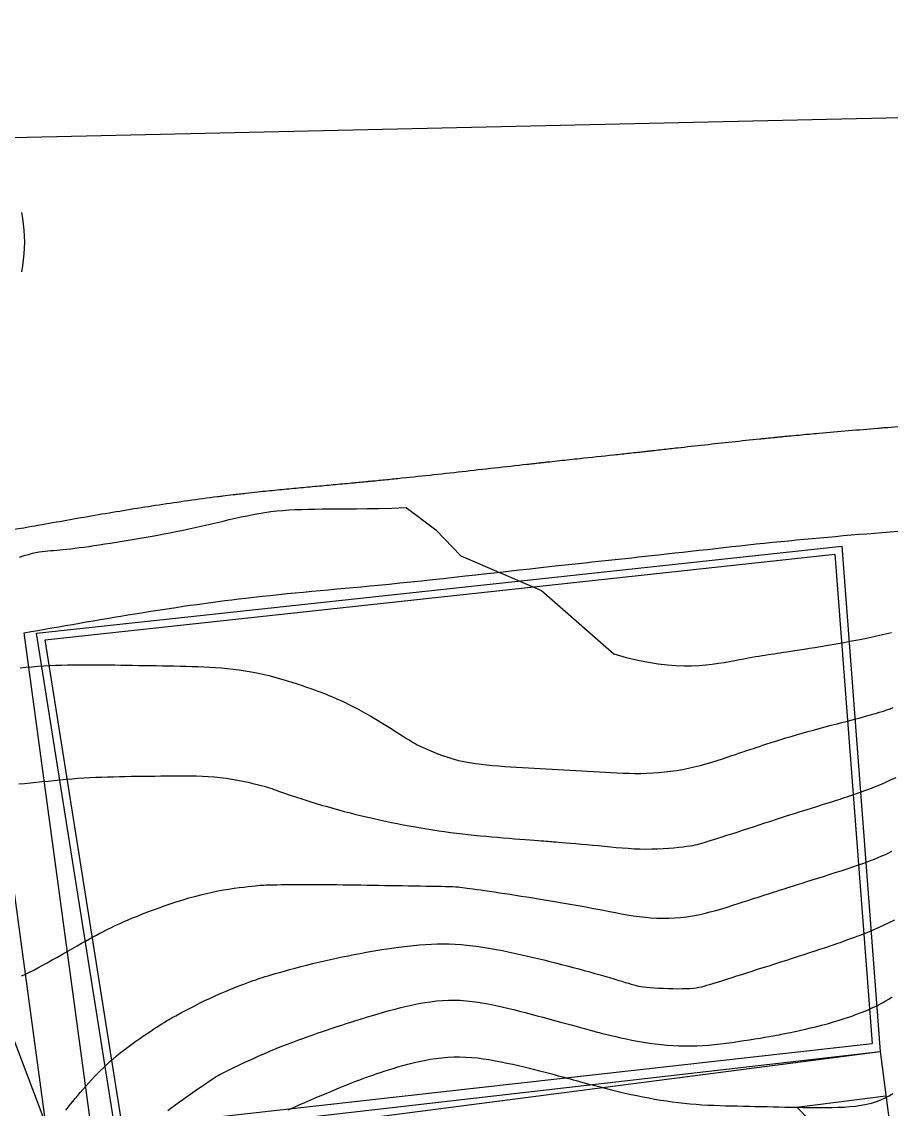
# Model space of a CAD drawing. Header units: millimetres. Extents: x 2899851 to 5794060, y -1331222 to -659598.
# Drawn here: x 3291428 to 3408285, y -829151 to -683076 of the extents above; entities that cross this region are included whole.
import ezdxf

# ---------------------------------------------------------------- set-up
doc = ezdxf.new("R2010")
doc.units = ezdxf.units.MM
doc.layers.add('b_COLUMN', color=7, linetype='Continuous', lineweight=25)
doc.layers.add('PDF_contours', color=7, linetype='Continuous')
doc.layers.add('ref', color=10, linetype='Continuous')

msp = doc.modelspace()

# ---------------------------------------------------------------- linework, layer by layer
at = {"layer": 'b_COLUMN', "color": 5, "lineweight": 30}
for p, q in [((3293418, -765210), (3401631, -753500)), ((3401631, -753500), (3406802, -821377)), ((3304196, -833147), (3293418, -765210))]:
    msp.add_line(p, q, dxfattribs=at)
at = {"layer": 'b_COLUMN', "color": 2, "lineweight": 30, "true_color": 0xf1eb1f}
for p, q in [((3294570, -766091), (3400713, -754605)), ((3400713, -754605), (3405718, -820323)), ((3304961, -831589), (3294570, -766091))]:
    msp.add_line(p, q, dxfattribs=at)
at = {"layer": 'b_COLUMN', "color": 5, "lineweight": 30, "extrusion": (0, 0, -1)}
msp.add_lwpolyline([(-3194767, -1144420), (-3301186, -946244, -0.1352526), (-3302938, -938470), (-3304124, -833155), (-3406802, -821377), (-3408539, -834765), (-3549096, -816526), (-3568312, -943959), (-3707479, -928134), (-3700907, -1056330), (-3467321, -1072490), (-3334100, -1190678), (-3196365, -1201619)], format="xyb", dxfattribs=at)
at = {"layer": 'b_COLUMN', "color": 251, "lineweight": 30, "true_color": 0x636466, "extrusion": (0, 0, -1)}
for points in [[(-3305848, -872970), (-3306608, -834379), (-3406802, -821377)], [(-3395580, -828884), (-3407574, -827327)]]:
    msp.add_lwpolyline(points, dxfattribs=at)
at = {"layer": 'PDF_contours', "color": 67, "lineweight": 25, "true_color": 0x72732f}
msp.add_lwpolyline([(3291421, -716650), (3291563, -715856), (3291675, -715061), (3291756, -714266), (3291806, -713470), (3291824, -712674), (3291810, -711878), (3291764, -711081), (3291684, -710284), (3291572, -709487), (3291426, -708690)], dxfattribs=at)
at = {"layer": 'PDF_contours', "color": 242, "lineweight": 25, "true_color": 0xcc2026}
msp.add_lwpolyline([(3291111, -754977), (3291747, -754781), (3292333, -754614), (3292861, -754479), (3293338, -754372), (3293775, -754290), (3294182, -754228), (3294570, -754180), (3294948, -754142), (3295326, -754111), (3295716, -754080), (3296126, -754046), (3296559, -754007), (3297018, -753963), (3297505, -753913), (3298022, -753856), (3298572, -753791), (3299156, -753718), (3299778, -753635), (3300437, -753542), (3301131, -753440), (3301855, -753330), (3302603, -753214), (3303371, -753092), (3304153, -752965), (3304945, -752835), (3305743, -752704), (3306541, -752571), (3307339, -752437), (3308137, -752300), (3308935, -752161), (3309733, -752018), (3310531, -751870), (3311329, -751718), (3312128, -751561), (3312926, -751397), (3313725, -751228), (3314523, -751054), (3315322, -750876), (3316120, -750695), (3316919, -750512), (3317718, -750327), (3318516, -750142), (3319315, -749957), (3320114, -749774), (3320912, -749597), (3321711, -749427), (3322509, -749267), (3323307, -749121), (3324105, -748989), (3324903, -748876), (3325702, -748783), (3326506, -748707), (3327323, -748648), (3328158, -748603), (3329018, -748570), (3329909, -748547), (3330838, -748531), (3331809, -748520), (3332833, -748512), (3333927, -748505), (3335111, -748497), (3336405, -748484), (3337830, -748464), (3339406, -748435), (3341152, -748395), (3343090, -748341), (3347100, -751330), (3350456, -754801), (3361259, -759459), (3371015, -767975), (3372676, -768449), (3374214, -768827), (3375640, -769117), (3376964, -769329), (3378197, -769472), (3379350, -769555), (3380432, -769586), (3381454, -769574), (3382425, -769529), (3383348, -769455), (3384222, -769359), (3385048, -769247), (3385827, -769124), (3386559, -768995), (3387244, -768867), (3387884, -768745), (3388479, -768633), (3389033, -768532), (3389551, -768440), (3390036, -768356), (3390495, -768279), (3390931, -768208), (3391349, -768142), (3391753, -768079), (3392149, -768019), (3392544, -767960), (3392945, -767900), (3393361, -767838), (3393800, -767773), (3394269, -767702), (3394777, -767625), (3395332, -767540), (3395938, -767446), (3396592, -767343), (3397287, -767232), (3398016, -767114), (3398772, -766989), (3399548, -766859), (3400338, -766724), (3401135, -766585), (3401933, -766442), (3402732, -766295), (3403530, -766143), (3404328, -765987), (3405127, -765824), (3405925, -765655), (3406724, -765479), (3407522, -765296), (3408320, -765104)], dxfattribs=at)
at = {"layer": 'PDF_contours', "color": 175, "lineweight": 25, "true_color": 0x4553a5}
msp.add_lwpolyline([(3291195, -769872), (3291992, -769782), (3292789, -769703), (3293587, -769638), (3294384, -769584), (3295181, -769541), (3295977, -769508), (3296774, -769484), (3297571, -769467), (3298367, -769456), (3299164, -769450), (3299960, -769447), (3300756, -769449), (3301553, -769453), (3302349, -769459), (3303145, -769468), (3303942, -769478), (3304738, -769489), (3305534, -769501), (3306330, -769513), (3307126, -769526), (3307923, -769539), (3308719, -769552), (3309515, -769566), (3310311, -769580), (3311107, -769595), (3311904, -769609), (3312700, -769625), (3313496, -769642), (3314292, -769663), (3315088, -769690), (3315884, -769722), (3316680, -769764), (3317476, -769815), (3318271, -769877), (3319067, -769952), (3319862, -770041), (3320657, -770144), (3321452, -770263), (3322247, -770397), (3323041, -770547), (3323836, -770715), (3324630, -770900), (3325422, -771103), (3326206, -771319), (3326974, -771545), (3327716, -771774), (3328426, -772002), (3329094, -772225), (3329713, -772436), (3330274, -772633), (3330773, -772810), (3331218, -772972), (3331622, -773123), (3331997, -773267), (3332355, -773410), (3332709, -773556), (3333071, -773710), (3333453, -773877), (3333865, -774060), (3334310, -774262), (3334787, -774485), (3335297, -774731), (3335840, -775002), (3336415, -775299), (3337024, -775625), (3337665, -775981), (3338337, -776367), (3339028, -776775), (3339721, -777194), (3340404, -777612), (3341060, -778020), (3341675, -778406), (3342234, -778759), (3342722, -779070), (3343131, -779330), (3343474, -779547), (3343771, -779730), (3344041, -779891), (3344306, -780038), (3344583, -780184), (3344893, -780338), (3345256, -780510), (3345687, -780707), (3346183, -780926), (3346737, -781160), (3347341, -781400), (3347988, -781640), (3348671, -781873), (3349383, -782090), (3350115, -782286), (3350862, -782455), (3351621, -782597), (3352391, -782717), (3353169, -782817), (3353954, -782902), (3354744, -782974), (3355538, -783036), (3356333, -783092), (3357129, -783145), (3357925, -783195), (3358721, -783243), (3359516, -783290), (3360312, -783335), (3361108, -783379), (3361904, -783423), (3362700, -783466), (3363495, -783509), (3364291, -783552), (3365087, -783596), (3365883, -783640), (3366679, -783685), (3367475, -783730), (3368270, -783776), (3369066, -783823), (3369862, -783871), (3370658, -783917), (3371454, -783959), (3372250, -783994), (3373046, -784020), (3373842, -784035), (3374638, -784034), (3375435, -784017), (3376232, -783981), (3377029, -783925), (3377826, -783848), (3378624, -783752), (3379421, -783635), (3380220, -783497), (3381018, -783338), (3381816, -783159), (3382614, -782959), (3383401, -782744), (3384169, -782519), (3384907, -782292), (3385605, -782069), (3386253, -781854), (3386841, -781656), (3387359, -781479), (3387802, -781328), (3388182, -781199), (3388518, -781085), (3388826, -780982), (3389123, -780883), (3389429, -780782), (3389759, -780674), (3390132, -780551), (3390561, -780410), (3391045, -780251), (3391579, -780077), (3392157, -779891), (3392776, -779695), (3393430, -779490), (3394113, -779281), (3394822, -779068), (3395551, -778855), (3396297, -778642), (3397058, -778428), (3397832, -778215), (3398616, -778002), (3399407, -777790), (3400203, -777580), (3401001, -777371), (3401799, -777163), (3402589, -776958), (3403363, -776757), (3404113, -776559), (3404832, -776366), (3405512, -776179), (3406145, -775999), (3406722, -775826), (3407240, -775660), (3407706, -775500), (3408132, -775344), (3408528, -775189)], dxfattribs=at)
at = {"layer": 'PDF_contours', "color": 114, "lineweight": 25, "true_color": 0x129a48}
msp.add_lwpolyline([(3291016, -785443), (3291800, -785375), (3292596, -785302), (3293393, -785225), (3294191, -785146), (3294988, -785065), (3295785, -784985), (3296583, -784907), (3297380, -784832), (3298177, -784763), (3298974, -784701), (3299771, -784648), (3300568, -784602), (3301365, -784563), (3302162, -784530), (3302959, -784503), (3303755, -784480), (3304552, -784461), (3305348, -784445), (3306145, -784431), (3306942, -784419), (3307738, -784409), (3308535, -784400), (3309331, -784392), (3310127, -784385), (3310924, -784379), (3311720, -784373), (3312517, -784368), (3313313, -784366), (3314110, -784370), (3314906, -784383), (3315702, -784408), (3316498, -784448), (3317293, -784507), (3318089, -784586), (3318882, -784687), (3319665, -784807), (3320428, -784942), (3321161, -785085), (3321854, -785234), (3322496, -785381), (3323078, -785523), (3323590, -785656), (3324027, -785774), (3324401, -785882), (3324731, -785984), (3325033, -786083), (3325325, -786184), (3325626, -786291), (3325951, -786408), (3326320, -786541), (3326746, -786691), (3327228, -786857), (3327760, -787038), (3328337, -787230), (3328954, -787432), (3329606, -787642), (3330287, -787856), (3330993, -788072), (3331719, -788290), (3332462, -788506), (3333219, -788721), (3333988, -788933), (3334767, -789142), (3335553, -789347), (3336344, -789547), (3337138, -789742), (3337932, -789930), (3338726, -790111), (3339520, -790286), (3340314, -790456), (3341109, -790620), (3341903, -790778), (3342698, -790932), (3343492, -791081), (3344287, -791225), (3345081, -791364), (3345876, -791498), (3346671, -791626), (3347466, -791748), (3348261, -791864), (3349056, -791972), (3349851, -792074), (3350646, -792169), (3351440, -792256), (3352233, -792338), (3353024, -792414), (3353812, -792486), (3354595, -792555), (3355375, -792621), (3356149, -792684), (3356915, -792747), (3357665, -792807), (3358389, -792865), (3359076, -792919), (3359716, -792969), (3360300, -793015), (3360817, -793055), (3361256, -793089), (3361614, -793117), (3361908, -793140), (3362159, -793160), (3362391, -793178), (3362626, -793196), (3362886, -793217), (3363195, -793242), (3363574, -793273), (3364041, -793311), (3364590, -793356), (3365209, -793408), (3365886, -793466), (3366609, -793528), (3367368, -793596), (3368150, -793668), (3368943, -793743), (3369738, -793821), (3370534, -793899), (3371329, -793974), (3372125, -794043), (3372920, -794102), (3373716, -794150), (3374512, -794183), (3375308, -794197), (3376103, -794192), (3376888, -794169), (3377652, -794131), (3378387, -794081), (3379080, -794023), (3379723, -793959), (3380304, -793894), (3380814, -793830), (3381247, -793768), (3381617, -793708), (3381942, -793647), (3382239, -793580), (3382528, -793505), (3382826, -793420), (3383151, -793320), (3383522, -793203), (3383953, -793067), (3384441, -792912), (3384982, -792740), (3385570, -792553), (3386199, -792353), (3386863, -792140), (3387556, -791917), (3388274, -791684), (3389010, -791445), (3389761, -791200), (3390527, -790949), (3391303, -790695), (3392089, -790439), (3392882, -790181), (3393678, -789924), (3394478, -789667), (3395275, -789413), (3396063, -789164), (3396830, -788923), (3397566, -788693), (3398262, -788476), (3398906, -788275), (3399488, -788094), (3399999, -787935), (3400432, -787799), (3400802, -787682), (3401126, -787579), (3401423, -787483), (3401711, -787388), (3402008, -787289), (3402333, -787180), (3402704, -787056), (3403135, -786910), (3403624, -786742), (3404166, -786552), (3404755, -786339), (3405385, -786103), (3406051, -785843), (3406746, -785560), (3407465, -785252), (3408201, -784922), (3408944, -784574)], dxfattribs=at)
at = {"layer": 'PDF_contours', "color": 52, "lineweight": 25, "true_color": 0xc7c82d}
msp.add_lwpolyline([(3291405, -811242), (3291748, -811092), (3292126, -810918), (3292551, -810712), (3293036, -810465), (3293586, -810173), (3294195, -809842), (3294846, -809480), (3295527, -809098), (3296223, -808703), (3296921, -808306), (3297606, -807916), (3298265, -807541), (3298886, -807189), (3299470, -806861), (3300019, -806554), (3300535, -806269), (3301021, -806002), (3301479, -805754), (3301913, -805521), (3302324, -805304), (3302717, -805100), (3303099, -804905), (3303482, -804716), (3303875, -804527), (3304287, -804336), (3304730, -804137), (3305213, -803927), (3305745, -803701), (3306335, -803457), (3306977, -803196), (3307663, -802924), (3308387, -802644), (3309141, -802360), (3309918, -802075), (3310709, -801794), (3311507, -801521), (3312307, -801260), (3313105, -801010), (3313900, -800774), (3314691, -800553), (3315477, -800346), (3316257, -800156), (3317028, -799982), (3317791, -799826), (3318542, -799689), (3319273, -799569), (3319978, -799465), (3320646, -799375), (3321269, -799299), (3321838, -799235), (3322346, -799182), (3322783, -799138), (3323145, -799103), (3323450, -799074), (3323717, -799052), (3323968, -799034), (3324224, -799021), (3324507, -799010), (3324836, -799001), (3325234, -798993), (3325716, -798985), (3326276, -798976), (3326903, -798969), (3327586, -798962), (3328313, -798957), (3329074, -798953), (3329858, -798951), (3330652, -798952), (3331449, -798955), (3332245, -798961), (3333041, -798969), (3333838, -798979), (3334634, -798990), (3335430, -799002), (3336226, -799015), (3337022, -799028), (3337819, -799041), (3338615, -799054), (3339411, -799067), (3340207, -799080), (3341003, -799093), (3341800, -799106), (3342596, -799118), (3343392, -799131), (3344187, -799143), (3344971, -799155), (3345736, -799167), (3346471, -799179), (3347166, -799192), (3347811, -799206), (3348396, -799220), (3348912, -799236), (3349352, -799253), (3349731, -799272), (3350064, -799294), (3350370, -799321), (3350666, -799352), (3350969, -799390), (3351297, -799434), (3351668, -799486), (3352094, -799547), (3352576, -799617), (3353107, -799693), (3353682, -799777), (3354298, -799868), (3354948, -799964), (3355628, -800065), (3356333, -800172), (3357058, -800282), (3357801, -800396), (3358558, -800514), (3359327, -800634), (3360107, -800758), (3360894, -800884), (3361686, -801012), (3362480, -801143), (3363275, -801275), (3364070, -801409), (3364864, -801546), (3365659, -801685), (3366454, -801827), (3367248, -801972), (3368043, -802121), (3368837, -802273), (3369632, -802430), (3370426, -802587), (3371220, -802741), (3372015, -802889), (3372810, -803028), (3373604, -803154), (3374399, -803263), (3375195, -803353), (3375990, -803419), (3376786, -803462), (3377582, -803480), (3378379, -803472), (3379176, -803437), (3379973, -803375), (3380770, -803284), (3381568, -803165), (3382366, -803016), (3383161, -802842), (3383949, -802647), (3384729, -802437), (3385496, -802216), (3386247, -801988), (3386978, -801758), (3387688, -801532), (3388372, -801312), (3389028, -801102), (3389653, -800901), (3390243, -800711), (3390796, -800532), (3391308, -800367), (3391778, -800215), (3392202, -800078), (3392580, -799956), (3392924, -799845), (3393251, -799740), (3393574, -799636), (3393911, -799529), (3394275, -799413), (3394684, -799285), (3395151, -799138), (3395688, -798970), (3396291, -798782), (3396949, -798576), (3397654, -798355), (3398396, -798121), (3399166, -797877), (3399955, -797626), (3400753, -797369), (3401551, -797109), (3402342, -796848), (3403118, -796587), (3403871, -796329), (3404593, -796075), (3405278, -795826), (3405917, -795584), (3406503, -795351), (3407031, -795128), (3407509, -794913), (3407947, -794702), (3408355, -794493)], dxfattribs=at)
at = {"layer": 'PDF_contours', "color": 9, "lineweight": 25, "true_color": 0xd09cc7}
msp.add_lwpolyline([(3297333, -829262), (3297649, -828863), (3297963, -828477), (3298280, -828094), (3298606, -827705), (3298947, -827305), (3299302, -826893), (3299669, -826473), (3300046, -826048), (3300432, -825621), (3300826, -825193), (3301224, -824769), (3301626, -824352), (3302031, -823942), (3302441, -823540), (3302857, -823144), (3303285, -822752), (3303725, -822363), (3304181, -821975), (3304656, -821587), (3305153, -821197), (3305672, -820804), (3306207, -820413), (3306747, -820027), (3307283, -819653), (3307805, -819294), (3308305, -818956), (3308772, -818644), (3309198, -818362), (3309576, -818112), (3309919, -817889), (3310243, -817683), (3310563, -817485), (3310895, -817286), (3311255, -817077), (3311659, -816849), (3312122, -816593), (3312657, -816302), (3313256, -815983), (3313905, -815641), (3314595, -815285), (3315311, -814923), (3316043, -814562), (3316778, -814209), (3317504, -813873), (3318210, -813559), (3318891, -813270), (3319541, -813003), (3320156, -812759), (3320732, -812538), (3321263, -812339), (3321745, -812162), (3322173, -812007), (3322547, -811872), (3322879, -811754), (3323188, -811646), (3323489, -811544), (3323801, -811442), (3324141, -811335), (3324525, -811219), (3324971, -811087), (3325492, -810936), (3326082, -810767), (3326731, -810586), (3327430, -810393), (3328168, -810195), (3328936, -809992), (3329723, -809790), (3330520, -809591), (3331319, -809398), (3332118, -809212), (3332916, -809033), (3333715, -808859), (3334513, -808691), (3335312, -808528), (3336110, -808371), (3336908, -808219), (3337706, -808071), (3338505, -807929), (3339303, -807792), (3340101, -807663), (3340899, -807541), (3341696, -807428), (3342494, -807323), (3343292, -807228), (3344089, -807144), (3344886, -807071), (3345683, -807012), (3346480, -806968), (3347277, -806940), (3348074, -806930), (3348870, -806940), (3349666, -806970), (3350462, -807022), (3351257, -807095), (3352052, -807186), (3352847, -807293), (3353642, -807415), (3354437, -807550), (3355231, -807695), (3356026, -807849), (3356820, -808009), (3357615, -808177), (3358409, -808349), (3359203, -808528), (3359997, -808711), (3360791, -808899), (3361585, -809091), (3362379, -809287), (3363172, -809486), (3363963, -809688), (3364747, -809891), (3365521, -810095), (3366283, -810299), (3367029, -810502), (3367757, -810703), (3368462, -810902), (3369142, -811097), (3369795, -811288), (3370416, -811472), (3371003, -811647), (3371553, -811813), (3372063, -811967), (3372530, -812109), (3372951, -812235), (3373326, -812346), (3373667, -812443), (3373989, -812526), (3374310, -812598), (3374642, -812660), (3375003, -812714), (3375408, -812762), (3375871, -812805), (3376404, -812844), (3376993, -812879), (3377621, -812909), (3378271, -812933), (3378924, -812948), (3379563, -812956), (3380170, -812953), (3380727, -812940), (3381223, -812915), (3381664, -812878), (3382063, -812828), (3382433, -812766), (3382788, -812692), (3383140, -812604), (3383501, -812504), (3383885, -812390), (3384303, -812262), (3384755, -812122), (3385242, -811969), (3385764, -811804), (3386319, -811627), (3386908, -811440), (3387529, -811241), (3388184, -811032), (3388870, -810814), (3389584, -810587), (3390323, -810352), (3391081, -810111), (3391856, -809865), (3392643, -809615), (3393437, -809362), (3394236, -809107), (3395034, -808852), (3395823, -808599), (3396594, -808351), (3397337, -808111), (3398043, -807882), (3398703, -807666), (3399309, -807466), (3399850, -807286), (3400321, -807127), (3400735, -806984), (3401104, -806855), (3401446, -806733), (3401775, -806613), (3402105, -806492), (3402452, -806365), (3402831, -806226), (3403254, -806071), (3403721, -805899), (3404231, -805707), (3404780, -805494), (3405365, -805257), (3405985, -804997), (3406637, -804710), (3407318, -804395), (3408024, -804053), (3408744, -803689)], dxfattribs=at)
at = {"layer": 'PDF_contours', "color": 31, "lineweight": 25, "true_color": 0xfecc66}
msp.add_lwpolyline([(3311045, -829341), (3311464, -829016), (3311942, -828660), (3312487, -828264), (3313084, -827837), (3313712, -827393), (3314350, -826946), (3314979, -826510), (3315577, -826097), (3316123, -825723), (3316596, -825400), (3316984, -825138), (3317300, -824929), (3317569, -824758), (3317811, -824612), (3318049, -824479), (3318306, -824344), (3318604, -824194), (3318966, -824016), (3319408, -823800), (3319925, -823548), (3320509, -823268), (3321149, -822964), (3321836, -822644), (3322559, -822313), (3323309, -821978), (3324076, -821644), (3324850, -821318), (3325623, -821002), (3326387, -820697), (3327134, -820406), (3327855, -820131), (3328544, -819874), (3329191, -819636), (3329788, -819420), (3330331, -819226), (3330826, -819051), (3331281, -818893), (3331706, -818748), (3332110, -818612), (3332501, -818482), (3332889, -818354), (3333283, -818224), (3333691, -818090), (3334117, -817950), (3334565, -817803), (3335038, -817650), (3335540, -817488), (3336074, -817318), (3336643, -817139), (3337252, -816949), (3337902, -816750), (3338588, -816542), (3339307, -816330), (3340052, -816116), (3340819, -815904), (3341601, -815696), (3342393, -815495), (3343191, -815305), (3343990, -815128), (3344788, -814968), (3345586, -814826), (3346384, -814706), (3347182, -814610), (3347979, -814541), (3348776, -814501), (3349572, -814493), (3350368, -814519), (3351164, -814576), (3351959, -814661), (3352754, -814771), (3353549, -814902), (3354344, -815051), (3355138, -815215), (3355932, -815391), (3356726, -815576), (3357520, -815767), (3358313, -815965), (3359105, -816168), (3359897, -816375), (3360687, -816585), (3361475, -816798), (3362262, -817011), (3363044, -817224), (3363814, -817433), (3364557, -817636), (3365264, -817829), (3365922, -818009), (3366520, -818173), (3367046, -818317), (3367489, -818438), (3367842, -818535), (3368124, -818611), (3368359, -818675), (3368571, -818730), (3368784, -818785), (3369022, -818845), (3369309, -818917), (3369670, -819006), (3370121, -819117), (3370658, -819247), (3371268, -819391), (3371938, -819543), (3372657, -819700), (3373413, -819856), (3374194, -820006), (3374986, -820145), (3375781, -820268), (3376576, -820376), (3377371, -820466), (3378167, -820538), (3378963, -820593), (3379758, -820628), (3380555, -820645), (3381351, -820642), (3382148, -820620), (3382944, -820579), (3383739, -820522), (3384533, -820450), (3385325, -820365), (3386114, -820270), (3386900, -820166), (3387682, -820055), (3388458, -819938), (3389219, -819819), (3389954, -819701), (3390652, -819585), (3391302, -819474), (3391894, -819371), (3392417, -819280), (3392859, -819201), (3393217, -819137), (3393507, -819084), (3393753, -819039), (3393977, -818995), (3394204, -818949), (3394456, -818897), (3394758, -818832), (3395131, -818752), (3395594, -818652), (3396140, -818532), (3396758, -818392), (3397435, -818235), (3398161, -818059), (3398922, -817866), (3399707, -817656), (3400504, -817431), (3401302, -817191), (3402094, -816937), (3402874, -816672), (3403634, -816398), (3404369, -816115), (3405072, -815827), (3405736, -815534), (3406356, -815239), (3406927, -814944), (3407454, -814648), (3407942, -814354), (3408400, -814062)], dxfattribs=at)
at = {"layer": 'PDF_contours', "color": 169, "lineweight": 25, "true_color": 0x21336e}
msp.add_lwpolyline([(3327218, -829228), (3327945, -828904), (3328708, -828567), (3329495, -828222), (3330293, -827877), (3331092, -827535), (3331881, -827203), (3332651, -826881), (3333392, -826575), (3334094, -826288), (3334748, -826023), (3335343, -825784), (3335871, -825573), (3336326, -825393), (3336719, -825240), (3337069, -825106), (3337390, -824986), (3337700, -824874), (3338016, -824762), (3338353, -824644), (3338728, -824515), (3339154, -824369), (3339632, -824207), (3340156, -824034), (3340722, -823852), (3341328, -823664), (3341968, -823473), (3342638, -823282), (3343335, -823095), (3344054, -822914), (3344793, -822742), (3345549, -822584), (3346318, -822443), (3347099, -822322), (3347887, -822225), (3348681, -822155), (3349478, -822115), (3350274, -822109), (3351070, -822134), (3351866, -822187), (3352661, -822266), (3353456, -822368), (3354251, -822489), (3355046, -822627), (3355841, -822779), (3356634, -822941), (3357420, -823112), (3358192, -823287), (3358944, -823464), (3359667, -823641), (3360356, -823813), (3361004, -823978), (3361603, -824132), (3362150, -824275), (3362650, -824406), (3363111, -824529), (3363541, -824644), (3363950, -824754), (3364345, -824862), (3364734, -824968), (3365127, -825076), (3365530, -825186), (3365949, -825300), (3366387, -825419), (3366848, -825544), (3367337, -825675), (3367858, -825813), (3368415, -825958), (3369012, -826113), (3369651, -826276), (3370328, -826446), (3371039, -826621), (3371777, -826798), (3372537, -826976), (3373314, -827151), (3374102, -827321), (3374895, -827484), (3375690, -827638), (3376484, -827783), (3377279, -827917), (3378074, -828040), (3378869, -828153), (3379664, -828254), (3380459, -828343), (3381254, -828420), (3382050, -828485), (3382846, -828539), (3383642, -828583), (3384437, -828619), (3385234, -828649), (3386030, -828673), (3386826, -828694), (3387622, -828712), (3388418, -828729), (3389214, -828746), (3390010, -828763), (3390807, -828779), (3391603, -828796), (3392399, -828814), (3393195, -828832), (3393991, -828851), (3394787, -828871), (3395583, -828891), (3396380, -828910), (3397176, -828924), (3397972, -828934), (3398768, -828938), (3399565, -828933), (3400361, -828919), (3401157, -828893), (3401948, -828853), (3402728, -828795), (3403492, -828717), (3404236, -828614), (3404953, -828483), (3405638, -828321), (3406286, -828125), (3406894, -827892), (3407462, -827629), (3407996, -827340), (3408497, -827032)], dxfattribs=at)
at = {"layer": 'ref'}
msp.add_line((3982728, -683076), (2899851, -707435), dxfattribs=at)
at = {"layer": 'ref', "color": 116, "true_color": 0x136734}
for p, q in [((3300818, -831890), (3291752, -765166)), ((3294873, -832698), (3285833, -766169))]:
    msp.add_line(p, q, dxfattribs=at)
at = {"layer": 'ref', "color": 2, "true_color": 0xf1eb1f}
msp.add_line((3304961, -831589), (3405718, -820323), dxfattribs=at)
at = {"layer": 'ref', "color": 251, "true_color": 0x636466}
msp.add_line((3395580, -828884), (3466064, -900485), dxfattribs=at)
at = {"layer": 'ref', "extrusion": (0, 0, -1)}
msp.add_lwpolyline([(-3271012, -819250), (-3277616, -836630), (-3294328, -830172), (-3285790, -807787), (-3285631, -807848)], dxfattribs=at)
at = {"layer": 'ref', "color": 116, "true_color": 0x136734}
for points, knots in [([(3282308, -752620), (3292140, -750970), (3293385, -750745), (3295886, -750298), (3297142, -750074), (3299664, -749632), (3300930, -749412), (3303473, -748979), (3304750, -748766), (3307315, -748349), (3308604, -748146), (3311192, -747751), (3312492, -747559), (3315104, -747192), (3316416, -747016), (3317968, -746820), (3318202, -746791), (3318904, -746704), (3319373, -746647), (3319877, -746587), (3319912, -746583), (3319982, -746575), (3320017, -746571), (3320122, -746559), (3320192, -746551), (3320401, -746526), (3320540, -746510), (3320958, -746462), (3321237, -746431), (3322070, -746338), (3322624, -746277), (3324038, -746128), (3324896, -746040), (3326603, -745871), (3327452, -745789), (3329140, -745630), (3329979, -745553), (3331648, -745400), (3332478, -745324), (3334127, -745174), (3334947, -745099), (3335920, -745008), (3336079, -744994), (3336555, -744949), (3336871, -744919), (3337329, -744876), (3337471, -744862), (3337713, -744839), (3337813, -744830), (3337955, -744816), (3337998, -744812), (3338082, -744804), (3338124, -744800), (3338251, -744788), (3338336, -744779), (3338589, -744755), (3338758, -744738), (3339266, -744688), (3339604, -744655), (3340621, -744553), (3341300, -744485), (3343409, -744267), (3344843, -744115), (3347720, -743803), (3349163, -743644), (3352059, -743321), (3353512, -743158), (3356427, -742831), (3357890, -742667), (3359611, -742475), (3359864, -742447), (3360254, -742404), (3360390, -742389), (3360624, -742363), (3360722, -742353), (3360895, -742334), (3360971, -742325), (3361103, -742311), (3361159, -742304), (3361271, -742292), (3361327, -742286), (3361496, -742268), (3361608, -742255), (3361944, -742218), (3362168, -742194), (3362841, -742121), (3363288, -742072), (3364630, -741926), (3365523, -741830), (3367944, -741570), (3369469, -741407), (3371350, -741204), (3371712, -741165), (3372797, -741048), (3373519, -740969), (3374500, -740862), (3374760, -740834), (3375147, -740791), (3375273, -740777), (3375443, -740759), (3375486, -740754), (3375573, -740745), (3375616, -740740), (3375746, -740726), (3375832, -740716), (3376091, -740687), (3376264, -740668), (3376783, -740611), (3377130, -740572), (3378170, -740457), (3378866, -740379), (3380773, -740166), (3381989, -740030), (3384430, -739759), (3385656, -739624), (3388118, -739359), (3389354, -739228), (3390791, -739080), (3390987, -739060), (3391574, -739000), (3391966, -738961), (3392515, -738906), (3392672, -738891), (3392929, -738865), (3393028, -738855), (3393184, -738840), (3393241, -738835), (3393356, -738823), (3393413, -738818), (3393585, -738801), (3393699, -738790), (3394042, -738757), (3394270, -738735), (3394956, -738670), (3395412, -738627), (3396779, -738500), (3397688, -738417), (3399913, -738219), (3401226, -738106), (3403842, -737885), (3405145, -737776), (3406746, -737644), (3407048, -737619), (3407954, -737544), (3408557, -737494), (3409445, -737421), (3409730, -737397), (3410085, -737368), (3410154, -737362), (3410293, -737351), (3410362, -737345), (3410570, -737328), (3410709, -737316), (3411125, -737282), (3411403, -737259), (3412236, -737189), (3412791, -737143), (3414456, -737003), (3415566, -736910), (3418896, -736627), (3421115, -736436), (3427771, -735857), (3432206, -735461), (3437819, -734947), (3438998, -734838), (3442536, -734508), (3444894, -734286), (3448975, -733894), (3450698, -733727), (3453089, -733493), (3453758, -733427), (3455765, -733228), (3457103, -733095), (3459025, -732901), (3459611, -732842), (3460573, -732744), (3460950, -732706), (3462080, -732591), (3462833, -732514), (3465094, -732281), (3466601, -732124), (3471126, -731651), (3474145, -731330), (3480189, -730683), (3483213, -730356), (3489268, -729700), (3492298, -729372), (3498365, -728716), (3501402, -728388), (3507482, -727740), (3510525, -727419), (3516618, -726786), (3519669, -726474), (3522891, -726152), (3523058, -726136), (3523402, -726101), (3523578, -726084), (3523841, -726058), (3523927, -726049), (3524100, -726032), (3524187, -726023), (3524446, -725998), (3524619, -725981), (3525138, -725929), (3525484, -725895), (3526521, -725793), (3527211, -725726), (3529282, -725524), (3530660, -725390), (3534111, -725056), (3536180, -724857), (3540308, -724455), (3542367, -724253), (3546475, -723841), (3548523, -723632), (3551030, -723369), (3551493, -723320), (3552883, -723172), (3553809, -723072), (3555113, -722929), (3555492, -722887), (3556066, -722824), (3556260, -722802), (3556518, -722773), (3556583, -722766), (3556712, -722751), (3556776, -722744), (3556970, -722722), (3557099, -722708), (3557487, -722664), (3557745, -722635), (3558520, -722547), (3559037, -722487), (3560588, -722308), (3561623, -722186), (3564924, -721792), (3567193, -721514), (3571740, -720945), (3574018, -720654), (3578583, -720065), (3580870, -719767), (3585454, -719168), (3587751, -718867), (3592354, -718268), (3594661, -717969), (3599286, -717380), (3601603, -717089), (3606249, -716519), (3608578, -716240), (3613247, -715700), (3615587, -715439), (3618310, -715149), (3618686, -715109), (3619816, -714991), (3620570, -714913), (3621645, -714804), (3621966, -714772), (3622496, -714719), (3622705, -714698), (3622998, -714670), (3623081, -714661), (3623247, -714645), (3623330, -714637), (3623579, -714613), (3623745, -714596), (3624243, -714548), (3624575, -714516), (3625570, -714421), (3626234, -714359), (3628224, -714175), (3629551, -714057), (3633790, -713691), (3636700, -713458), (3642513, -713024), (3645417, -712822), (3651216, -712444), (3654112, -712267), (3659896, -711932), (3662784, -711774), (3668551, -711471), (3671431, -711325), (3675976, -711101), (3677646, -711019), (3679313, -710938)], [0, 0, 0, 0, 3778.4727207, 3778.4727207, 7556.9454415, 7556.9454415, 11335.4181622, 11335.4181622, 15113.8908829, 15113.8908829, 18892.3636036, 18892.3636036, 22670.8363244, 22670.8363244, 26449.3090451, 26449.3090451, 27119.0367095, 27119.0367095, 28458.4920384, 28458.4920384, 28558.1359633, 28558.1359633, 28657.7798882, 28657.7798882, 28857.067738, 28857.067738, 29255.6434375, 29255.6434375, 30052.7948366, 30052.7948366, 31647.0976348, 31647.0976348, 34138.8216595, 34138.8216595, 36630.5456841, 36630.5456841, 39122.2697088, 39122.2697088, 41613.9937334, 41613.9937334, 44105.717758, 44105.717758, 44591.9291162, 44591.9291162, 45564.3518326, 45564.3518326, 46002.0757339, 46002.0757339, 46311.9372045, 46311.9372045, 46442.6360224, 46442.6360224, 46573.3348403, 46573.3348403, 46834.732476, 46834.732476, 47357.5277474, 47357.5277474, 48403.1182903, 48403.1182903, 50494.2993761, 50494.2993761, 54892.7104496, 54892.7104496, 59291.1215231, 59291.1215231, 63689.5325966, 63689.5325966, 68087.9436701, 68087.9436701, 68846.0645433, 68846.0645433, 69254.356181, 69254.356181, 69545.8425882, 69545.8425882, 69772.9789128, 69772.9789128, 69940.6241497, 69940.6241497, 70108.2693866, 70108.2693866, 70443.5598605, 70443.5598605, 71114.1408083, 71114.1408083, 72455.3027038, 72455.3027038, 75137.6264948, 75137.6264948, 79740.6643153, 79740.6643153, 80837.5371809, 80837.5371809, 83031.2829121, 83031.2829121, 83823.4007125, 83823.4007125, 84209.9436497, 84209.9436497, 84341.5641378, 84341.5641378, 84473.1846259, 84473.1846259, 84736.4256021, 84736.4256021, 85262.9075546, 85262.9075546, 86315.8714595, 86315.8714595, 88421.7992693, 88421.7992693, 92079.950062, 92079.950062, 95738.1008547, 95738.1008547, 99396.2516474, 99396.2516474, 99972.1021046, 99972.1021046, 101123.803019, 101123.803019, 101584.3999806, 101584.3999806, 101875.0413733, 101875.0413733, 102042.6778886, 102042.6778886, 102210.314404, 102210.314404, 102545.5874346, 102545.5874346, 103216.1334959, 103216.1334959, 104557.2256184, 104557.2256184, 107239.4098634, 107239.4098634, 111135.1262873, 111135.1262873, 115030.8427112, 115030.8427112, 115938.5214154, 115938.5214154, 117753.8788239, 117753.8788239, 118615.5165819, 118615.5165819, 118825.2659446, 118825.2659446, 119035.0153073, 119035.0153073, 119454.5140327, 119454.5140327, 120293.5114835, 120293.5114835, 121971.5063851, 121971.5063851, 125327.4961883, 125327.4961883, 132039.4757946, 132039.4757946, 145463.4350074, 145463.4350074, 149035.6611656, 149035.6611656, 156180.1134821, 156180.1134821, 161403.254912, 161403.254912, 163431.7160268, 163431.7160268, 167488.6382563, 167488.6382563, 169265.2082471, 169265.2082471, 170407.9800754, 170407.9800754, 172693.523732, 172693.523732, 177264.6110453, 177264.6110453, 186406.7856718, 186406.7856718, 195548.9602983, 195548.9602983, 204691.1349248, 204691.1349248, 213833.3095513, 213833.3095513, 222975.4841778, 222975.4841778, 232117.6588043, 232117.6588043, 232619.7655035, 232619.7655035, 233146.4517127, 233146.4517127, 233405.4033606, 233405.4033606, 233664.3550084, 233664.3550084, 234182.258304, 234182.258304, 235218.0648953, 235218.0648953, 237289.6780779, 237289.6780779, 241432.904443, 241432.904443, 247678.0154307, 247678.0154307, 253923.1264183, 253923.1264183, 260168.237406, 260168.237406, 261586.5013318, 261586.5013318, 264423.0291833, 264423.0291833, 265588.4387539, 265588.4387539, 266184.6794806, 266184.6794806, 266383.0601257, 266383.0601257, 266581.4407708, 266581.4407708, 266978.2020609, 266978.2020609, 267771.7246412, 267771.7246412, 269358.7698017, 269358.7698017, 272532.8601228, 272532.8601228, 279473.0096647, 279473.0096647, 286413.1592065, 286413.1592065, 293353.3087483, 293353.3087483, 300293.4582901, 300293.4582901, 307233.607832, 307233.607832, 314173.7573738, 314173.7573738, 321113.9069156, 321113.9069156, 328054.0564575, 328054.0564575, 329166.9740782, 329166.9740782, 331392.8093197, 331392.8093197, 332338.9095518, 332338.9095518, 332956.0101867, 332956.0101867, 333200.6027743, 333200.6027743, 333445.1953619, 333445.1953619, 333934.3805371, 333934.3805371, 334912.7508876, 334912.7508876, 336869.4915884, 336869.4915884, 340782.9729902, 340782.9729902, 349383.1009411, 349383.1009411, 357983.2288921, 357983.2288921, 366583.3568431, 366583.3568431, 375183.484794, 375183.484794, 383783.612745, 383783.612745, 388782.166207, 388782.166207, 388782.166207, 388782.166207]), ([(3291752, -765166), (3301651, -763406), (3317426, -760608), (3341196, -758695), (3359656, -756514), (3378055, -754587), (3394236, -752701), (3408595, -751547), (3417096, -750831), (3420004, -750583)], [163.1841323, 163.1841323, 163.1841323, 163.1841323, 30301.4827837, 48189.4487586, 71661.7058303, 86069.052525, 103687.7563192, 120526.9939608, 129281.5359157, 129281.5359157, 129281.5359157, 129281.5359157])]:
    msp.add_open_spline(points, degree=3, knots=knots, dxfattribs=at)

doc.saveas('drawing.dxf')
